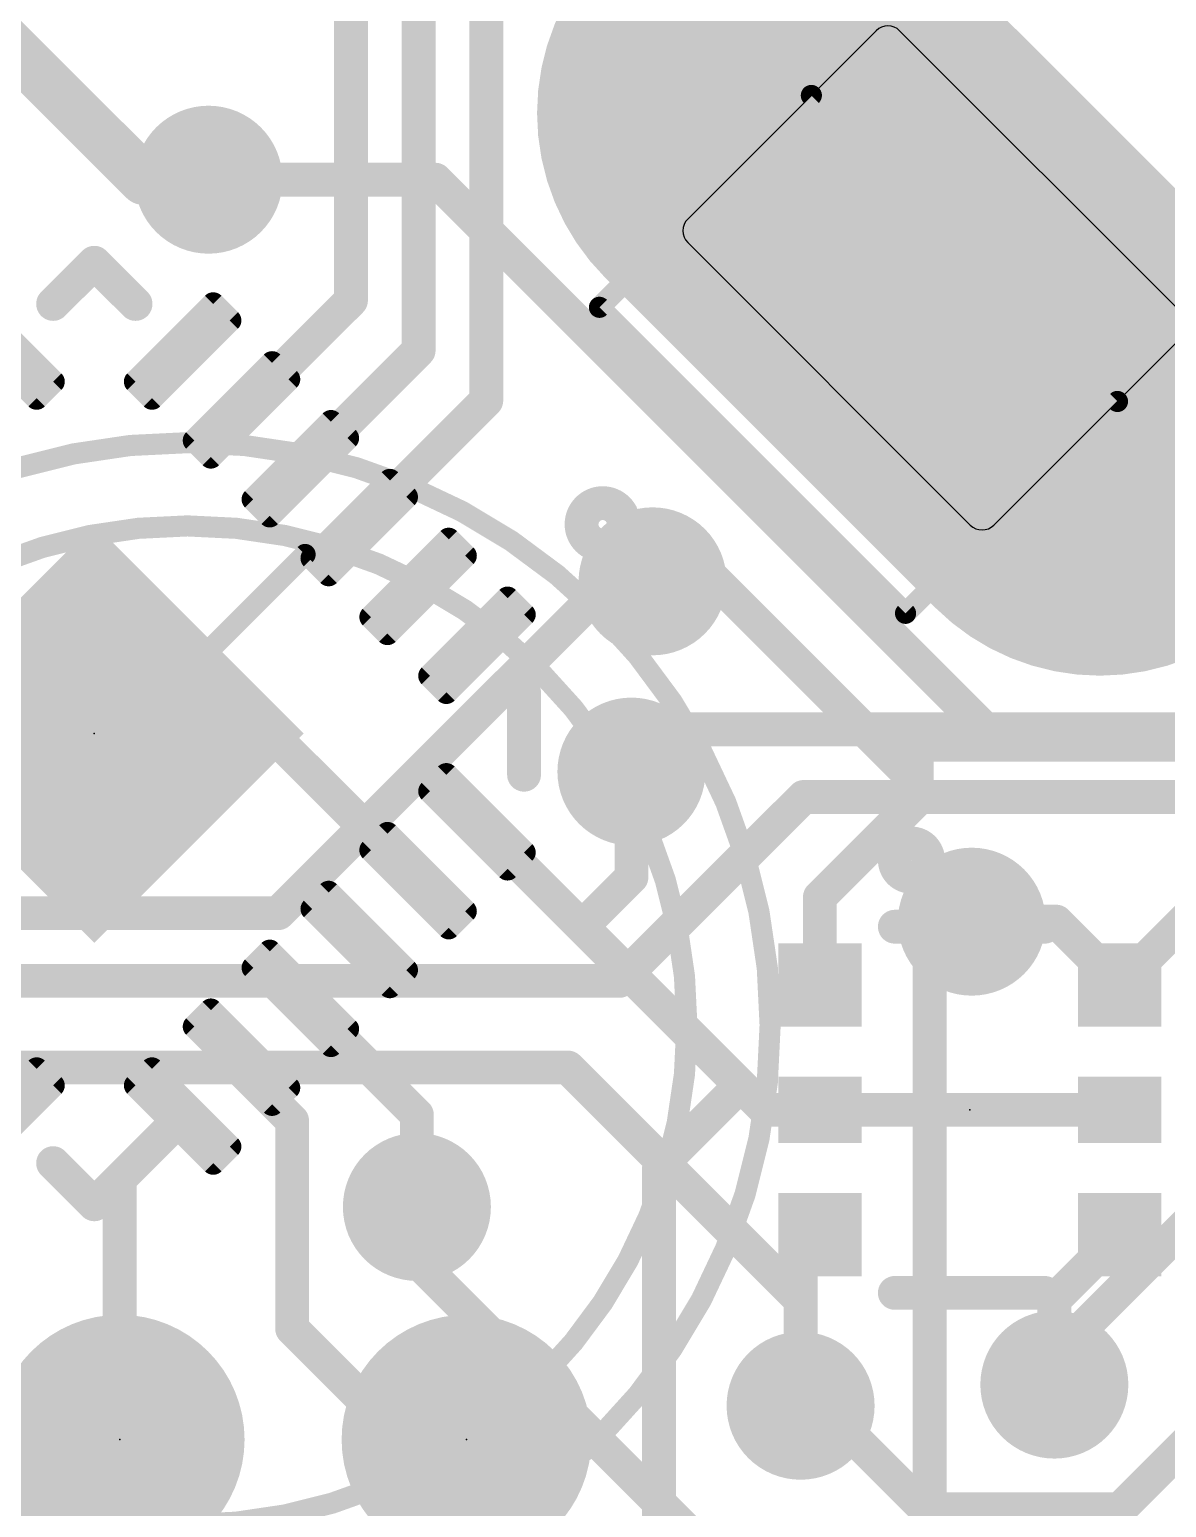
# Model space of a CAD drawing. Extents: x -0.1 to 25.5, y -0.1 to 25.5.
# Drawn here: x 11.75 to 18.58, y 9.8 to 18.68 of the extents above; entities that cross this region are included whole.
import ezdxf

# ---------------------------------------------------------------- set-up
doc = ezdxf.new("R2010")
doc.units = 0
for name, color, linetype in [('1', 12, 'CONTINUOUS'), ('16', 132, 'CONTINUOUS'), ('17', 110, 'CONTINUOUS'), ('18', 110, 'CONTINUOUS'), ('21', 40, 'CONTINUOUS'), ('22', 6, 'CONTINUOUS'), ('23', 53, 'CONTINUOUS'), ('24', 53, 'CONTINUOUS'), ('46', 140, 'CONTINUOUS')]:
    doc.layers.add(name, color=color, linetype=linetype)

# ---------------------------------------------------------------- blocks, each defined once
blk = doc.blocks.new('RECT128000X44800R50')
at = {"const_width": 0.07}
blk.add_lwpolyline([(0.365, -0.07), (0.365, 0.07, 0.4142), (0.33, 0.105), (-0.33, 0.105, 0.4142), (-0.365, 0.07), (-0.365, -0.07, 0.4142), (-0.33, -0.105), (0.33, -0.105, 0.4142)], format="xyb", close=True, dxfattribs=at)
blk.add_solid([(-0.3475, -0.0875), (0.3475, -0.0875), (-0.3475, 0.0875), (0.3475, 0.0875)])
blk = doc.blocks.new('RECT')
blk.add_solid([(-0.5, -0.5), (0.5, -0.5), (-0.5, 0.5), (0.5, 0.5)])
blk = doc.blocks.new('LONGP100')
at = {"const_width": 1}
blk.add_lwpolyline([(-0.5, 0), (0.5, 0)], dxfattribs=at)
at = {"const_width": 0.5}
for points in [[(-0.5, 0.25, 1), (-0.5, -0.25)], [(0.5, -0.25, 1), (0.5, 0.25)]]:
    blk.add_lwpolyline(points, format="xyb", dxfattribs=at)
blk = doc.blocks.new('PIE')
at = {"const_width": 0.5}
blk.add_lwpolyline([(0, -0.25, 1), (0, 0.25, 1), (0, -0.25)], format="xyb", dxfattribs=at)
blk = doc.blocks.new('ROUNDV')
at = {"const_width": 0.5}
blk.add_lwpolyline([(0, -0.25, 1), (0, 0.25, 1), (0, -0.25)], format="xyb", dxfattribs=at)

msp = doc.modelspace()

# ---------------------------------------------------------------- linework, layer by layer
at = {"layer": '1'}
for points, const_width in [([(12.4405, 17.78), (10.6476, 19.5729)], 0.3048), ([(13.6826, 17.0546), (13.6826, 19.3976)], 0.2032), ([(14.089, 16.7539), (14.089, 19.0546)], 0.2032), ([(14.4954, 16.4532), (14.4954, 18.8862)], 0.2032), ([(12.827, 17.78), (12.4405, 17.78)], 0.3048), ([(13.0251, 16.3971), (13.6826, 17.0546)], 0.2032), ([(13.3786, 16.0436), (14.089, 16.7539)], 0.2032), ([(13.7322, 15.69), (14.4954, 16.4532)], 0.2032), ([(15.494, 15.367), (15.621, 15.494)], 0.2032), ([(15.748, 15.494), (15.621, 15.494)], 0.2032), ([(17.0815, 14.1605), (15.748, 15.494)], 0.2032), ([(12.1412, 14.4526), (12.1666, 14.478)], 0.2032), ([(12.1666, 14.478), (12.192, 14.478)], 0.2032), ([(13.1765, 14.478), (12.192, 14.478)], 0.2032), ([(14.0857, 13.5687), (13.1765, 14.478)], 0.2032), ([(17.1102, 14.3858), (17.0815, 14.4145)], 0.2032), ([(17.0815, 14.1605), (17.0815, 14.4145)], 0.2032), ([(18.9578, 14.3858), (17.1102, 14.3858)], 0.2032), ([(15.367, 13.589), (15.367, 14.224)], 0.2032), ([(19.557, 14.2), (18.299, 12.942)], 0.2032), ([(17.0815, 14.0526), (17.0815, 14.1605)], 0.2032), ([(16.499, 13.4701), (17.0815, 14.0526)], 0.2032), ([(14.4393, 13.9223), (15.0698, 13.2918)], 0.2032), ([(15.0698, 13.2918), (15.367, 13.589)], 0.2032), ([(16.499, 12.942), (16.499, 13.4701)], 0.2032), ([(17.4109, 13.3223), (17.9187, 13.3223)], 0.2032), ([(17.9187, 13.3223), (18.299, 12.942)], 0.2032), ([(16.0223, 12.3393), (15.0698, 13.2918)], 0.2032), ([(13.3786, 12.8616), (14.0785, 12.1618)], 0.2032), ([(13.0251, 12.5081), (13.0251, 12.43)], 0.2032), ([(13.0251, 12.43), (13.3292, 12.1259)], 0.2032), ([(15.533, 11.85), (16.0223, 12.3393)], 0.2032), ([(16.1696, 12.192), (16.0223, 12.3393)], 0.2032), ([(12.6715, 12.1545), (12.2936, 11.7766)], 0.2032), ([(14.0785, 12.1618), (14.0785, 11.6085)], 0.2032), ([(16.499, 12.192), (16.1696, 12.192)], 0.2032), ([(18.299, 12.192), (16.499, 12.192)], 0.2032), ([(13.3292, 12.1259), (13.3292, 10.877)], 0.2032), ([(15.533, 11.85), (15.533, 8.509)], 0.2032), ([(12.2936, 11.7766), (12.2936, 10.2108)], 0.2032), ([(16.383, 11.326), (16.499, 11.442)], 0.2032), ([(18.299, 11.442), (17.907, 11.05)], 0.2032), ([(16.383, 11.326), (16.383, 10.541)], 0.2032), ([(17.907, 11.05), (17.907, 10.541)], 0.2032), ([(13.9954, 10.2108), (13.3292, 10.877)], 0.2032), ([(17.1323, 9.7917), (16.383, 10.541)], 0.2032), ([(16.383, 10.414), (16.383, 10.541)], 0.2032), ([(18.923, 10.414), (18.3007, 9.7917)], 0.2032), ([(12.2936, 10.2108), (12.2936, 8.675)], 0.2032), ([(13.9954, 10.2108), (14.3764, 10.2108)], 0.2032), ([(17.1323, 9.7917), (18.3007, 9.7917)], 0.2032)]:
    msp.add_lwpolyline(points, dxfattribs=dict(at, const_width=const_width))
for points, const_width in [([(12.4405, 17.8562, 1), (12.4405, 17.7038)], 0.1524), ([(12.3866, 17.7261, 1), (12.4944, 17.8339)], 0.1524), ([(12.827, 17.7038, 1), (12.827, 17.8562)], 0.1524), ([(13.7185, 17.0187, 1), (13.6467, 17.0906)], 0.1016), ([(13.6318, 17.0546, 1), (13.7334, 17.0546)], 0.1016), ([(14.0382, 16.7539, 1), (14.1398, 16.7539)], 0.1016), ([(14.1249, 16.718, 1), (14.0531, 16.7899)], 0.1016), ([(14.5313, 16.4173, 1), (14.4595, 16.4891)], 0.1016), ([(12.9892, 16.4331, 1), (13.061, 16.3612)], 0.1016), ([(14.4446, 16.4532, 1), (14.5462, 16.4532)], 0.1016), ([(13.3427, 16.0795, 1), (13.4146, 16.0077)], 0.1016), ([(13.6963, 15.726, 1), (13.7681, 15.6541)], 0.1016), ([(15.621, 15.5448, 1), (15.621, 15.4432)], 0.1016), ([(15.6569, 15.4581, 1), (15.5851, 15.5299)], 0.1016), ([(15.7839, 15.5299, 1), (15.7121, 15.4581)], 0.1016), ([(15.748, 15.4432, 1), (15.748, 15.5448)], 0.1016), ([(15.4581, 15.4029, 1), (15.5299, 15.3311)], 0.1016), ([(12.1666, 14.5288, 1), (12.1666, 14.4272)], 0.1016), ([(12.2025, 14.4421, 1), (12.1307, 14.5139)], 0.1016), ([(12.192, 14.5288, 1), (12.192, 14.4272)], 0.1016), ([(12.192, 14.4272, 1), (12.192, 14.5288)], 0.1016), ([(13.2124, 14.5139, 1), (13.1405, 14.4421)], 0.1016), ([(13.1765, 14.4272, 1), (13.1765, 14.5288)], 0.1016), ([(12.1053, 14.4885, 1), (12.1771, 14.4167)], 0.1016), ([(17.1174, 14.4504, 1), (17.0456, 14.3786)], 0.1016), ([(17.1323, 14.4145, 1), (17.0307, 14.4145)], 0.1016), ([(17.1102, 14.4366, 1), (17.1102, 14.335)], 0.1016), ([(17.0743, 14.3499, 1), (17.1461, 14.4217)], 0.1016), ([(15.4178, 14.224, 1), (15.3162, 14.224)], 0.1016), ([(17.1323, 14.1605, 1), (17.0307, 14.1605)], 0.1016), ([(17.0307, 14.1605, 1), (17.1323, 14.1605)], 0.1016), ([(17.0456, 14.1246, 1), (17.1174, 14.1964)], 0.1016), ([(17.1174, 14.0166, 1), (17.0456, 14.0885)], 0.1016), ([(17.0307, 14.0526, 1), (17.1323, 14.0526)], 0.1016), ([(14.4752, 13.9582, 1), (14.4034, 13.8863)], 0.1016), ([(15.4029, 13.5531, 1), (15.3311, 13.6249)], 0.1016), ([(14.0498, 13.5328, 1), (14.1217, 13.6046)], 0.1016), ([(15.3162, 13.589, 1), (15.4178, 13.589)], 0.1016), ([(16.5498, 13.4701, 1), (16.4482, 13.4701)], 0.1016), ([(16.4631, 13.506, 1), (16.5349, 13.4341)], 0.1016), ([(17.4109, 13.3731, 1), (17.4109, 13.2715)], 0.1016), ([(17.9546, 13.3582, 1), (17.8828, 13.2864)], 0.1016), ([(17.9187, 13.2715, 1), (17.9187, 13.3731)], 0.1016), ([(15.1057, 13.3277, 1), (15.0339, 13.2559)], 0.1016), ([(15.0339, 13.3277, 1), (15.1057, 13.2559)], 0.1016), ([(15.0339, 13.2559, 1), (15.1057, 13.3277)], 0.1016), ([(16.4482, 12.942, 1), (16.5498, 12.942)], 0.1016), ([(18.2631, 12.9779, 1), (18.3349, 12.9061)], 0.1016), ([(18.2631, 12.9061, 1), (18.3349, 12.9779)], 0.1016), ([(13.4146, 12.8975, 1), (13.3427, 12.8257)], 0.1016), ([(13.0759, 12.5081, 1), (12.9743, 12.5081)], 0.1016), ([(13.061, 12.4659, 1), (12.9892, 12.3941)], 0.1016), ([(12.9743, 12.43, 1), (13.0759, 12.43)], 0.1016), ([(16.0582, 12.3752, 1), (15.9864, 12.3034)], 0.1016), ([(16.0582, 12.3034, 1), (15.9864, 12.3752)], 0.1016), ([(15.9864, 12.3034, 1), (16.0582, 12.3752)], 0.1016), ([(12.7074, 12.1186, 1), (12.6356, 12.1904)], 0.1016), ([(14.1293, 12.1618, 1), (14.0277, 12.1618)], 0.1016), ([(16.1696, 12.2428, 1), (16.1696, 12.1412)], 0.1016), ([(16.1336, 12.1561, 1), (16.2055, 12.2279)], 0.1016), ([(16.499, 12.2428, 1), (16.499, 12.1412)], 0.1016), ([(16.499, 12.1412, 1), (16.499, 12.2428)], 0.1016), ([(18.299, 12.1412, 1), (18.299, 12.2428)], 0.1016), ([(13.38, 12.1259, 1), (13.2784, 12.1259)], 0.1016), ([(13.2933, 12.09, 1), (13.3651, 12.1618)], 0.1016), ([(14.0426, 12.1258, 1), (14.1144, 12.1977)], 0.1016), ([(15.5838, 11.85, 1), (15.4822, 11.85)], 0.1016), ([(15.4971, 11.8859, 1), (15.5689, 11.8141)], 0.1016), ([(12.3444, 11.7766, 1), (12.2428, 11.7766)], 0.1016), ([(12.2577, 11.8125, 1), (12.3295, 11.7407)], 0.1016), ([(14.0277, 11.6085, 1), (14.1293, 11.6085)], 0.1016), ([(16.5349, 11.4061, 1), (16.4631, 11.4779)], 0.1016), ([(18.3349, 11.4061, 1), (18.2631, 11.4779)], 0.1016), ([(16.4338, 11.326, 1), (16.3322, 11.326)], 0.1016), ([(16.3471, 11.3619, 1), (16.4189, 11.2901)], 0.1016), ([(17.9578, 11.05, 1), (17.8562, 11.05)], 0.1016), ([(17.8711, 11.0859, 1), (17.9429, 11.0141)], 0.1016), ([(13.3651, 10.9129, 1), (13.2933, 10.8411)], 0.1016), ([(13.2784, 10.877, 1), (13.38, 10.877)], 0.1016), ([(16.4189, 10.5769, 1), (16.3471, 10.5051)], 0.1016), ([(16.4338, 10.541, 1), (16.3322, 10.541)], 0.1016), ([(16.3322, 10.541, 1), (16.4338, 10.541)], 0.1016), ([(17.8562, 10.541, 1), (17.9578, 10.541)], 0.1016), ([(16.3322, 10.414, 1), (16.4338, 10.414)], 0.1016), ([(12.3444, 10.2108, 1), (12.2428, 10.2108)], 0.1016), ([(13.9954, 10.2616, 1), (13.9954, 10.16)], 0.1016), ([(14.3764, 10.16, 1), (14.3764, 10.2616)], 0.1016), ([(12.2428, 10.2108, 1), (12.3444, 10.2108)], 0.1016), ([(13.9595, 10.1749, 1), (14.0313, 10.2467)], 0.1016), ([(17.1323, 9.8425, 1), (17.1323, 9.7409)], 0.1016), ([(17.0964, 9.7558, 1), (17.1682, 9.8276)], 0.1016), ([(18.2648, 9.8276, 1), (18.3366, 9.7558)], 0.1016), ([(18.3007, 9.7409, 1), (18.3007, 9.8425)], 0.1016)]:
    msp.add_lwpolyline(points, format="xyb", dxfattribs=dict(at, const_width=const_width))
at = {"layer": '16', "const_width": 0.2032}
for points in [[(12.827, 17.78), (14.1893, 17.78)], [(14.1893, 17.78), (17.4913, 14.478)], [(15.24, 15.367), (13.2461, 13.3731)], [(15.24, 15.367), (15.494, 15.367)], [(15.367, 14.224), (15.621, 14.478)], [(15.621, 14.478), (17.4913, 14.478)], [(19.177, 14.478), (17.4913, 14.478)], [(15.2964, 12.9667), (16.4013, 14.0716)], [(16.4013, 14.0716), (19.8374, 14.0716)], [(9.9703, 13.3731), (13.2461, 13.3731)], [(17.1577, 13.0691), (17.4109, 13.3223)], [(20.5522, 13.3568), (17.907, 10.7117)], [(17.1577, 9.1313), (17.1577, 13.0691)], [(15.2964, 12.9667), (9.317, 12.9667)], [(11.176, 12.446), (14.986, 12.446)], [(14.986, 12.446), (16.383, 11.049)], [(14.0785, 11.6085), (14.0785, 11.2854)], [(16.2921, 9.0718), (14.0785, 11.2854)], [(16.383, 11.049), (16.383, 10.414)], [(17.907, 10.7117), (17.907, 10.541)]]:
    msp.add_lwpolyline(points, dxfattribs=at)
at = {"layer": '16', "const_width": 0.1016}
for points in [[(12.827, 17.8308, 1), (12.827, 17.7292)], [(14.2252, 17.8159, 1), (14.1534, 17.7441)], [(14.1893, 17.7292, 1), (14.1893, 17.8308)], [(15.24, 15.4178, 1), (15.24, 15.3162)], [(15.2759, 15.3311, 1), (15.2041, 15.4029)], [(15.494, 15.3162, 1), (15.494, 15.4178)], [(15.621, 14.5288, 1), (15.621, 14.4272)], [(15.6569, 14.4421, 1), (15.5851, 14.5139)], [(17.4913, 14.5288, 1), (17.4913, 14.4272)], [(17.4554, 14.4421, 1), (17.5272, 14.5139)], [(17.4913, 14.4272, 1), (17.4913, 14.5288)], [(15.3311, 14.2599, 1), (15.4029, 14.1881)], [(16.4013, 14.1224, 1), (16.4013, 14.0208)], [(16.4372, 14.0357, 1), (16.3654, 14.1075)], [(13.2102, 13.409, 1), (13.282, 13.3372)], [(13.2461, 13.3223, 1), (13.2461, 13.4239)], [(17.4468, 13.2864, 1), (17.375, 13.3582)], [(17.2085, 13.0691, 1), (17.1069, 13.0691)], [(17.1218, 13.105, 1), (17.1936, 13.0332)], [(15.2605, 13.0026, 1), (15.3323, 12.9308)], [(15.2964, 12.9159, 1), (15.2964, 13.0175)], [(15.0219, 12.4819, 1), (14.9501, 12.4101)], [(14.986, 12.3952, 1), (14.986, 12.4968)], [(14.1293, 11.6085, 1), (14.0277, 11.6085)], [(14.1144, 11.3213, 1), (14.0426, 11.2495)], [(14.0277, 11.2854, 1), (14.1293, 11.2854)], [(16.4338, 11.049, 1), (16.3322, 11.049)], [(16.3471, 11.0131, 1), (16.4189, 11.0849)], [(17.9578, 10.7117, 1), (17.8562, 10.7117)], [(17.8711, 10.7476, 1), (17.9429, 10.6758)], [(17.8562, 10.541, 1), (17.9578, 10.541)], [(16.3322, 10.414, 1), (16.4338, 10.414)]]:
    msp.add_lwpolyline(points, format="xyb", dxfattribs=at)
at = {"layer": '21', "const_width": 0.2032}
for points in [[(11.8937, 17.0335), (12.1412, 17.281)], [(12.1412, 17.281), (12.3887, 17.0335)], [(14.7221, 14.2051), (14.7221, 14.7001)], [(17.849, 13.292), (16.949, 13.292)], [(11.8937, 11.8717), (12.1412, 11.6242)], [(12.1412, 11.6242), (12.3887, 11.8717)], [(17.849, 11.092), (16.949, 11.092)]]:
    msp.add_lwpolyline(points, dxfattribs=at)
at = {"layer": '21'}
for points, const_width in [([(12.1771, 17.3169, 1), (12.1053, 17.2451)], 0.1016), ([(12.1771, 17.2451, 1), (12.1053, 17.3169)], 0.1016), ([(11.8578, 17.0695, 1), (11.9296, 16.9976)], 0.1016), ([(12.3528, 16.9976, 1), (12.4246, 17.0695)], 0.1016), ([(15.1945, 15.5828, 1), (15.1945, 15.8368, 1), (15.1945, 15.5828)], 0.2032), ([(14.7729, 14.7001, 1), (14.6713, 14.7001)], 0.1016), ([(14.6713, 14.2051, 1), (14.7729, 14.2051)], 0.1016), ([(17.049, 13.592, 1), (17.049, 13.792, 1), (17.049, 13.592)], 0.2032), ([(16.949, 13.3428, 1), (16.949, 13.2412)], 0.1016), ([(17.849, 13.2412, 1), (17.849, 13.3428)], 0.1016), ([(11.9296, 11.9076, 1), (11.8578, 11.8357)], 0.1016), ([(12.4246, 11.8357, 1), (12.3528, 11.9076)], 0.1016), ([(12.1053, 11.6601, 1), (12.1771, 11.5883)], 0.1016), ([(12.1053, 11.5883, 1), (12.1771, 11.6601)], 0.1016), ([(16.949, 11.1428, 1), (16.949, 11.0412)], 0.1016), ([(17.849, 11.0412, 1), (17.849, 11.1428)], 0.1016)]:
    msp.add_lwpolyline(points, format="xyb", dxfattribs=dict(at, const_width=const_width))
at = {"layer": '22', "const_width": 0.127}
for points in [[(21.4328, 12.8061), (12.8061, 21.4328)], [(15.1749, 17.0133), (16.4477, 18.2861)], [(16.4477, 18.2861), (18.2861, 16.4477)], [(17.0134, 15.1749), (15.1749, 17.0133)], [(18.2861, 16.4477), (17.0134, 15.1749)], [(9.8716, 11.9929), (13.4071, 15.5284)]]:
    msp.add_lwpolyline(points, dxfattribs=at)
at = {"layer": '22'}
for points, const_width in [([(16.4701, 18.3086, 1), (16.4252, 18.2637)], 0.0635), ([(16.4701, 18.2637, 1), (16.4252, 18.3086)], 0.0635), ([(15.1973, 17.0358, 1), (15.1524, 16.9909)], 0.0635), ([(15.1524, 17.0358, 1), (15.1973, 16.9909)], 0.0635), ([(18.3086, 16.4252, 1), (18.2637, 16.4701)], 0.0635), ([(18.2637, 16.4252, 1), (18.3086, 16.4701)], 0.0635), ([(12.7, 9.2, 1), (12.7, 16.2, 1), (12.7, 9.2)], 0.127), ([(12.7, 9.7, 1), (12.7, 15.7, 1), (12.7, 9.7)], 0.127), ([(13.4296, 15.506, 1), (13.3847, 15.5509)], 0.0635), ([(16.9909, 15.1973, 1), (17.0358, 15.1524)], 0.0635), ([(16.9909, 15.1524, 1), (17.0358, 15.1973)], 0.0635)]:
    msp.add_lwpolyline(points, format="xyb", dxfattribs=dict(at, const_width=const_width))
at = {"layer": '23'}
for p in [(12.1412, 14.4526), (17.399, 12.192), (12.2936, 10.2108), (14.3764, 10.2108)]:
    msp.add_point(p, dxfattribs=at)
at = {"layer": '24'}
msp.add_point((12.7, 12.7), dxfattribs=at)
at = {"layer": '46'}
for p, q in [((15.7052, 17.5437), (16.8366, 18.6751)), ((16.978, 18.6751), (18.6751, 16.978)), ((17.4023, 15.7052), (15.7052, 17.4023)), ((18.6751, 16.8366), (17.5437, 15.7052))]:
    msp.add_line(p, q, dxfattribs=at)
for centre, start, end in [((16.9073, 18.6043), 45, 135), ((15.7759, 17.473), 135, 225), ((17.473, 15.7759), 225, 315)]:
    msp.add_arc(centre, 0.1, start, end, dxfattribs=at)

# ---------------------------------------------------------------- block references
at = {"layer": '1'}
for p, rotation in [((11.6109, 16.7507), 315), ((12.6715, 16.7507), 45), ((13.0251, 16.3971), 45), ((13.3786, 16.0436), 45), ((13.7322, 15.69), 45), ((14.0857, 15.3365), 45), ((14.4393, 14.9829), 45), ((14.4393, 13.9223), 135), ((14.0857, 13.5687), 135), ((13.7322, 13.2152), 135), ((13.3786, 12.8616), 135), ((13.0251, 12.5081), 135), ((11.6109, 12.1545), 225), ((12.6715, 12.1545), 135)]:
    msp.add_blockref('RECT128000X44800R50', p, dxfattribs=dict(at, rotation=rotation))
for p, xscale, yscale, rotation in [((12.1412, 14.4526), 1.778, 1.778, 225), ((16.499, 12.942), 0.5, 0.5, 270), ((18.299, 12.942), 0.5, 0.5, 270), ((16.499, 12.192), 0.4, 0.5, 270), ((18.299, 12.192), 0.4, 0.5, 270), ((16.499, 11.442), 0.5, 0.5, 270), ((18.299, 11.442), 0.5, 0.5, 270)]:
    msp.add_blockref('RECT', p, dxfattribs=dict(at, xscale=xscale, yscale=yscale, rotation=rotation))
at = {"layer": '1', "xscale": 1.5, "yscale": 1.5}
for p in [(12.2936, 10.2108), (14.3764, 10.2108)]:
    msp.add_blockref('PIE', p, dxfattribs=at)
at = {"layer": '17', "xscale": 2.8, "yscale": 2.8, "rotation": 315}
msp.add_blockref('LONGP100', (17.1901, 17.1901), dxfattribs=at)
msp.add_blockref('LONGP100', (17.1901, 17.1901), dxfattribs=at)
at = {"layer": '18'}
for p, xscale, yscale in [((12.827, 17.78), 0.889, 0.889), ((12.827, 17.78), 0.889, 0.889), ((15.494, 15.367), 0.889, 0.889), ((15.494, 15.367), 0.889, 0.889), ((12.192, 14.478), 0.8001, 0.8001), ((12.192, 14.478), 0.8001, 0.8001), ((15.367, 14.224), 0.889, 0.889), ((15.367, 14.224), 0.889, 0.889), ((17.4109, 13.3223), 0.889, 0.889), ((17.4109, 13.3223), 0.889, 0.889), ((14.0785, 11.6085), 0.889, 0.889), ((14.0785, 11.6085), 0.889, 0.889), ((17.907, 10.541), 0.889, 0.889), ((17.907, 10.541), 0.889, 0.889), ((16.383, 10.414), 0.889, 0.889), ((16.383, 10.414), 0.889, 0.889)]:
    msp.add_blockref('ROUNDV', p, dxfattribs=dict(at, xscale=xscale, yscale=yscale))

doc.saveas('drawing.dxf')
